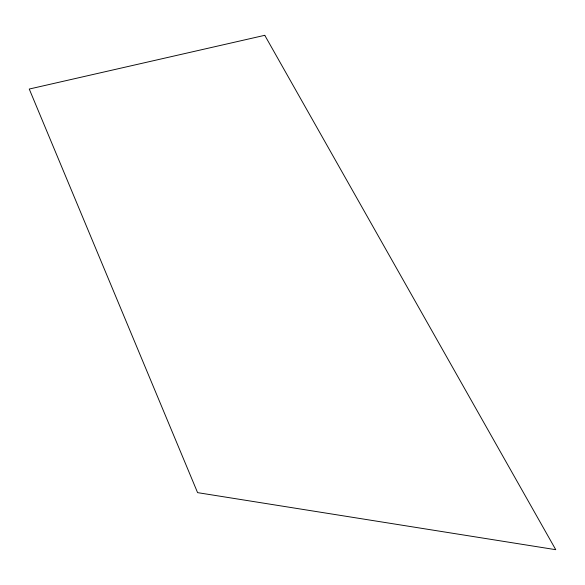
<?xml version="1.0" encoding="UTF-8"?>
<svg xmlns="http://www.w3.org/2000/svg" width="585" height="585" viewBox="0 0 585 585"><rect width="100%" height="100%" fill="white"/><g stroke="black" fill="none" stroke-linecap="round" stroke-linejoin="round"><path stroke-width="0.88" d="M264.764 35.312L29.25 89.044L197.584 492.636L555.75 549.688L264.764 35.312"/></g></svg>
